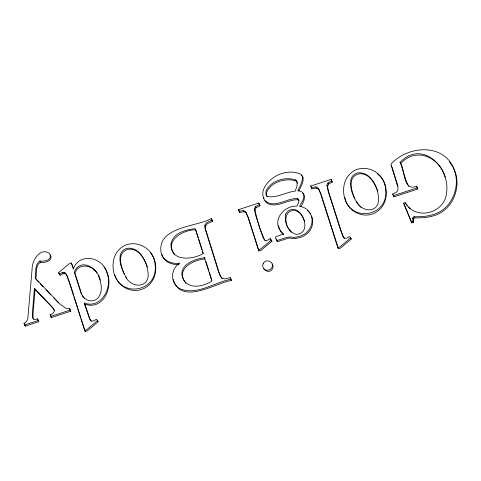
<?xml version="1.0" encoding="UTF-8"?>
<svg xmlns="http://www.w3.org/2000/svg" width="481" height="481" viewBox="0 0 481 481"><rect width="100%" height="100%" fill="white"/><g stroke="black" fill="none" stroke-linecap="round" stroke-linejoin="round"><path stroke-width="0.72" d="M222.246 278.758L220.899 277.11L219.102 272.613L205.489 229.028L205.489 226.317L207.143 223.773L212.596 221.32L211.965 220.184L206.511 222.637L204.864 225.18L204.858 227.892L218.47 271.47L220.268 275.968L222.066 278.168L224.741 278.926L230.297 277.657L231.457 280.453C216.264 282.594 181.157 306.066 173.316 279.491M50.15 254.924C51.599 260.858 43.993 261.393 39.887 261.051C34.307 264.466 36.34 272.577 35.125 277.958L59.981 304.034L65.807 308.267L69.577 308.423L70.737 311.219L51.299 317.574L50.138 314.778L52.814 313.66L54.341 311.357L54.221 310.077L53.181 308.117L34.416 288.335L32.317 314.075L32.702 317.959L33.405 319.065L34.794 319.474L37.614 318.873L38.775 321.669L25.21 326.106L24.05 323.31L26.419 321.741L27.778 319.071L32.137 268.59C31.986 260.606 40.163 247.222 49.122 253.204C54.894 259.824 46.326 263.36 40.518 262.193C34.933 265.602 36.971 273.713 35.756 279.094M34.416 288.335L35.047 289.478L32.948 315.211L33.327 319.095M311.243 187.674L315.867 186.881L318.23 188.209L320.43 193.134L337.8 247.601L338.432 248.743L340.482 248.07L351.304 238.985L349.404 236.532L346.627 238.233L344.643 238.239L342.923 236.399L339.881 227.964L327.988 190.662L326.936 185.317L327.958 182.852L331.686 180.988L331.175 179.377L310.732 186.057L311.874 188.811L316.498 188.017L318.861 189.352L321.061 194.276M344.414 238.456L343.554 237.536L340.512 229.1L328.613 191.805L327.561 186.454L328.589 183.989L332.317 182.125L331.175 179.377M239.087 211.267L243.362 210.564L245.653 211.917L247.859 216.865L258.381 249.855L259.012 250.998L261.015 250.342L271.981 241.209L270.196 238.666L267.316 240.35L265.271 240.404L263.63 238.732L260.461 230.219L255.417 214.394L254.383 209.037L255.435 206.565L259.343 204.641L258.832 203.03L238.57 209.656L239.718 212.404L243.993 211.7L246.284 213.053L248.491 218.001M265.079 240.704C260.371 231.271 257.233 220.587 255.014 210.173L256.066 207.702L259.974 205.784L258.832 203.03M298.767 191.179C300.914 186.171 306.193 178.968 300.841 174.242C287.379 168.17 269.306 175.775 263.63 189.298C261.448 194.522 263.468 201.046 268.356 203.932C278.397 207.756 288.095 199.146 298.202 199.765L299.014 200.589M300.499 206.812C304.882 201.804 307.353 191.414 297.823 190.674L300.926 184.313L302.639 178.655L302.453 176.341M412.734 217.977L413.967 216.709C424.591 216.997 435.894 215.759 444.324 208.616C451.563 202.483 455.633 193.23 456.307 183.856A34.482 33.82 -29 0 0 454.792 171.476C445.989 142.677 408.153 144.889 390.855 164.268L397.865 187.025L397.967 189.712L396.645 192.075L392.7 194.011L393.873 196.849L417.773 189.033L416.6 186.195C402.639 192.34 405.044 168.356 400.06 162.398C421.855 139.207 449.988 167.093 446.639 192.184C445.394 213.053 416.017 221.458 405.158 202.657L403.565 203.18L411.279 221.843L411.91 222.98L413.594 222.432L413.365 219.114L412.734 217.977L412.963 221.29L413.594 222.432M413.365 219.114L414.598 217.845C425.216 218.133 436.526 216.895 444.955 209.758C452.188 203.619 456.265 194.366 456.938 184.993A34.482 33.82 -29 0 0 455.423 172.619L453.276 167.388L449.434 161.76M69.871 283.381L66.961 275.348L65.163 273.491L63.209 273.436L60.173 275.27L58.544 272.727L69.312 263.612L71.404 262.927L73.701 269.282M408.603 186.351L406.295 181.109L400.691 163.534C415.951 146.519 439.947 157.233 445.274 177.297M71.404 262.927L73.28 268.801C79.846 251.822 103.662 257.275 107.083 273.436C112.903 287.59 100.902 309.319 84.199 303.048L89.719 319.162L91.492 321.013L93.494 320.995L96.41 319.252L97.499 320.629L86.676 329.713L84.626 330.381L69.48 282.912L66.33 274.212L64.532 272.348L62.578 272.294L59.542 274.128L58.544 272.727M97.499 320.629L98.13 321.765L87.308 330.85L85.257 331.523L84.626 330.381M350.673 237.848L339.851 246.933L337.8 247.601M271.35 240.073L260.383 249.2L258.381 249.855M212.596 221.32L211.436 218.524C196.573 227.068 156.259 226.383 161.195 253.319C163.414 261.201 172.324 264.394 179.81 263.125C170.46 268.584 169.907 283.153 179.581 288.57C196.615 296.049 214.454 282.227 230.826 279.311L231.457 280.453M393.242 195.713L417.147 187.897L417.773 189.033M24.579 324.97L38.143 320.532L38.775 321.669M50.667 316.438L70.106 310.083L70.737 311.219M411.279 221.843L412.963 221.29M303.733 194.24C304.671 198.683 301.575 202.615 299.525 206.259L303.607 207.353L307.034 209.469L309.68 212.434L312.037 217.22L312.686 220.262L312.68 223.274L312.025 226.268L310.72 229.239L308.832 231.974L306.445 234.271L303.559 236.129L300.168 237.536L294.372 238.642L288.919 238.047L277.771 241.57L276.569 240.199L277.146 240.434C282.696 239.183 287.909 235.648 293.741 237.506C298.04 236.935 302.351 235.864 305.82 233.135C310.768 229.166 313.444 222.252 311.405 216.083M204.437 257.744C193.488 259.043 176.22 266.125 183.7 280.032C190.001 289.706 203.734 286.315 211.887 281.096L204.437 257.744L205.068 258.88C192.881 259.956 174.844 269.3 185.913 283.273M179.07 264.279C171.939 265.374 163.901 261.742 161.826 254.455M277.2 241.336L275.835 238.853L275.547 237.163L275.914 236.652L283.586 233.994C270.094 223.256 282.269 205.465 297.024 206.133L298.779 202.267L298.791 199.862L297.571 198.629C286.76 197.739 274.513 209.187 264.941 200.613M84.199 303.048L84.83 304.184C105.916 311.327 115.662 280.832 103.878 266.961M295.713 180.032L297.643 182.966L295.713 180.032C285.492 176.262 270.484 180.652 265.969 191.149L265.993 194.601L267.436 196.939M296.344 181.169C286.123 177.405 271.116 181.788 266.6 192.286L266.624 195.737M263.859 268.705C267.045 272.559 273.857 268.795 272.21 264.051M377.128 173.659C389.159 182.419 389.622 203.265 376.99 211.682C365.596 219.697 348.917 212.656 345.376 199.591A28.012 27.477 -29 0 1 344.817 197.463M302.597 193.206L303.703 194.138M361.423 207.648C354.13 200.499 349.14 189.225 351.052 178.962A9.355 9.175 -29 0 1 357.191 172.998C372.041 170.49 380.772 191.829 377.976 203.83C373.821 213.865 360.161 210.017 356.427 201.611M283.706 234.62L281.132 232.082L279.034 227.717L278.583 225.571M350.457 238.107L351.304 238.985M35.047 289.478L51.804 306.866L54.503 310.564M91.234 321.224L90.35 320.304L84.83 304.184M36.273 279.635L38.865 282.353M40.416 283.982L43.007 286.7M46.11 289.959L50.776 294.853M53.884 298.112L54.918 299.2M55.952 300.282L58.544 303M307.666 210.606L310.311 213.576M407.221 205.411L405.158 202.657M408.652 207.022L410.089 208.64M174.591 254.509C163.799 240.512 183.568 229.497 195.803 229.834L198.304 237.668M150.331 252.681C160.017 263.847 156.553 284.71 141.6 289.388C130.549 293.506 117.995 285.948 114.827 274.97M82.504 295.833C85.564 300.914 93.073 302.826 97.577 298.436C103.367 292.057 101.449 282.654 98.274 275.523M83.616 297.541L84.584 298.683M271.212 240.272L271.981 241.209M96.964 273.172C92.196 264.917 78.746 262.578 74.91 273.076L81.656 294.234M289.46 230.086L291.27 232.365M97.402 320.851L98.13 321.765M125.878 276.996C130.345 287.211 147.204 288.949 148.208 275.637C148.094 264.135 140.644 246.11 126.641 248.376A9.355 9.175 -29 0 0 120.503 254.347C118.494 262.59 122.523 271.092 126.509 278.132M301.473 175.385L303.084 177.477M265.993 194.601L267.214 196.404C276.539 198.515 285.942 192.003 295.208 191.137L297.078 185.822L297.011 181.83M400.06 162.398L400.691 163.534M413.967 216.709L414.598 217.845M403.565 203.18L404.196 204.317M392.7 194.011L393.332 195.148M331.686 180.988L332.317 182.125M327.958 182.852L328.589 183.989M326.936 185.317L327.561 186.454M318.23 188.209L318.861 189.352M315.867 186.881L316.498 188.017M310.732 186.057L311.874 188.811M297.571 198.629L298.202 199.765M259.343 204.641L259.974 205.784M277.146 240.434L277.771 241.57M255.435 206.565L256.066 207.702M254.383 209.037L255.014 210.173M270.196 238.666L270.827 239.809M245.653 211.917L246.284 213.053M243.362 210.564L243.993 211.7M238.57 209.656L239.718 212.404M204.864 225.18L205.489 226.317M64.532 272.348L65.163 273.491M62.578 272.294L63.209 273.436M59.542 274.128L60.173 275.27M39.887 261.051L40.518 262.193M50.138 314.778L50.77 315.915M24.05 323.31L25.21 326.106M83.135 296.969L81.024 293.097L74.278 271.933C80.76 257.094 98.425 268.374 100.246 280.146M289.147 229.413C284.091 223.214 284.199 209.704 294.751 210.474C300.288 211.604 302.958 216.985 304.744 221.783M377.687 191.125C374.897 182.996 368.067 171.537 357.822 174.134A9.355 9.175 -29 0 0 351.683 180.104C349.891 186.279 352.555 192.695 354.695 198.449M147.439 267.183C144.595 258.91 137.825 246.879 127.273 249.519A9.355 9.175 -29 0 0 121.134 255.483C119.348 261.664 122.006 268.079 124.146 273.833M404.485 205.008L411.91 222.98M416.6 186.195L417.147 187.897M391.486 165.404L397.955 186.087M393.512 195.713L393.873 196.849M321.284 194.979L338.432 248.743M248.713 218.705L259.012 250.998M211.436 218.524L211.965 220.184M230.297 277.657L230.826 279.311M198.755 239.093L202.164 249.771M202.615 251.196L203.301 253.331M205.97 261.712L208.904 270.911M209.355 272.33L211.838 280.116M70.112 284.049L73.731 295.382M74.182 296.801L77.573 307.431M78.024 308.85L80.964 318.061M81.415 319.474L85.257 331.523M69.577 308.423L70.106 310.083M50.944 316.468L51.299 317.574M37.614 318.873L38.143 320.532M263.612 197.276L263.859 198.569M276.274 238.865L276.467 239.989M171.02 243.801C170.058 261.766 192.25 260.095 203.12 253.619L195.172 228.697C185.756 229.708 173.022 232.888 171.02 243.801M155.159 265.374C157.966 291.39 121.434 298.454 114.201 273.833A28.012 27.477 -29 0 1 114.941 255.796C124.801 234.554 154.581 243.608 155.159 265.374M385.708 189.989C388.516 216.005 351.984 223.07 344.745 198.449A28.012 27.477 -29 0 1 345.484 180.411C355.351 159.169 385.131 168.23 385.708 189.989M285.69 214.099C284.049 221.807 287.993 231.974 296.08 234.337C310.636 234.199 305.08 211.598 294.125 209.337L290.566 209.68L287.614 211.351L285.69 214.099M263.281 263.402C260.377 268.999 269.276 274.922 272.517 268.831C275.439 263.263 266.468 257.287 263.281 263.402"/></g></svg>
